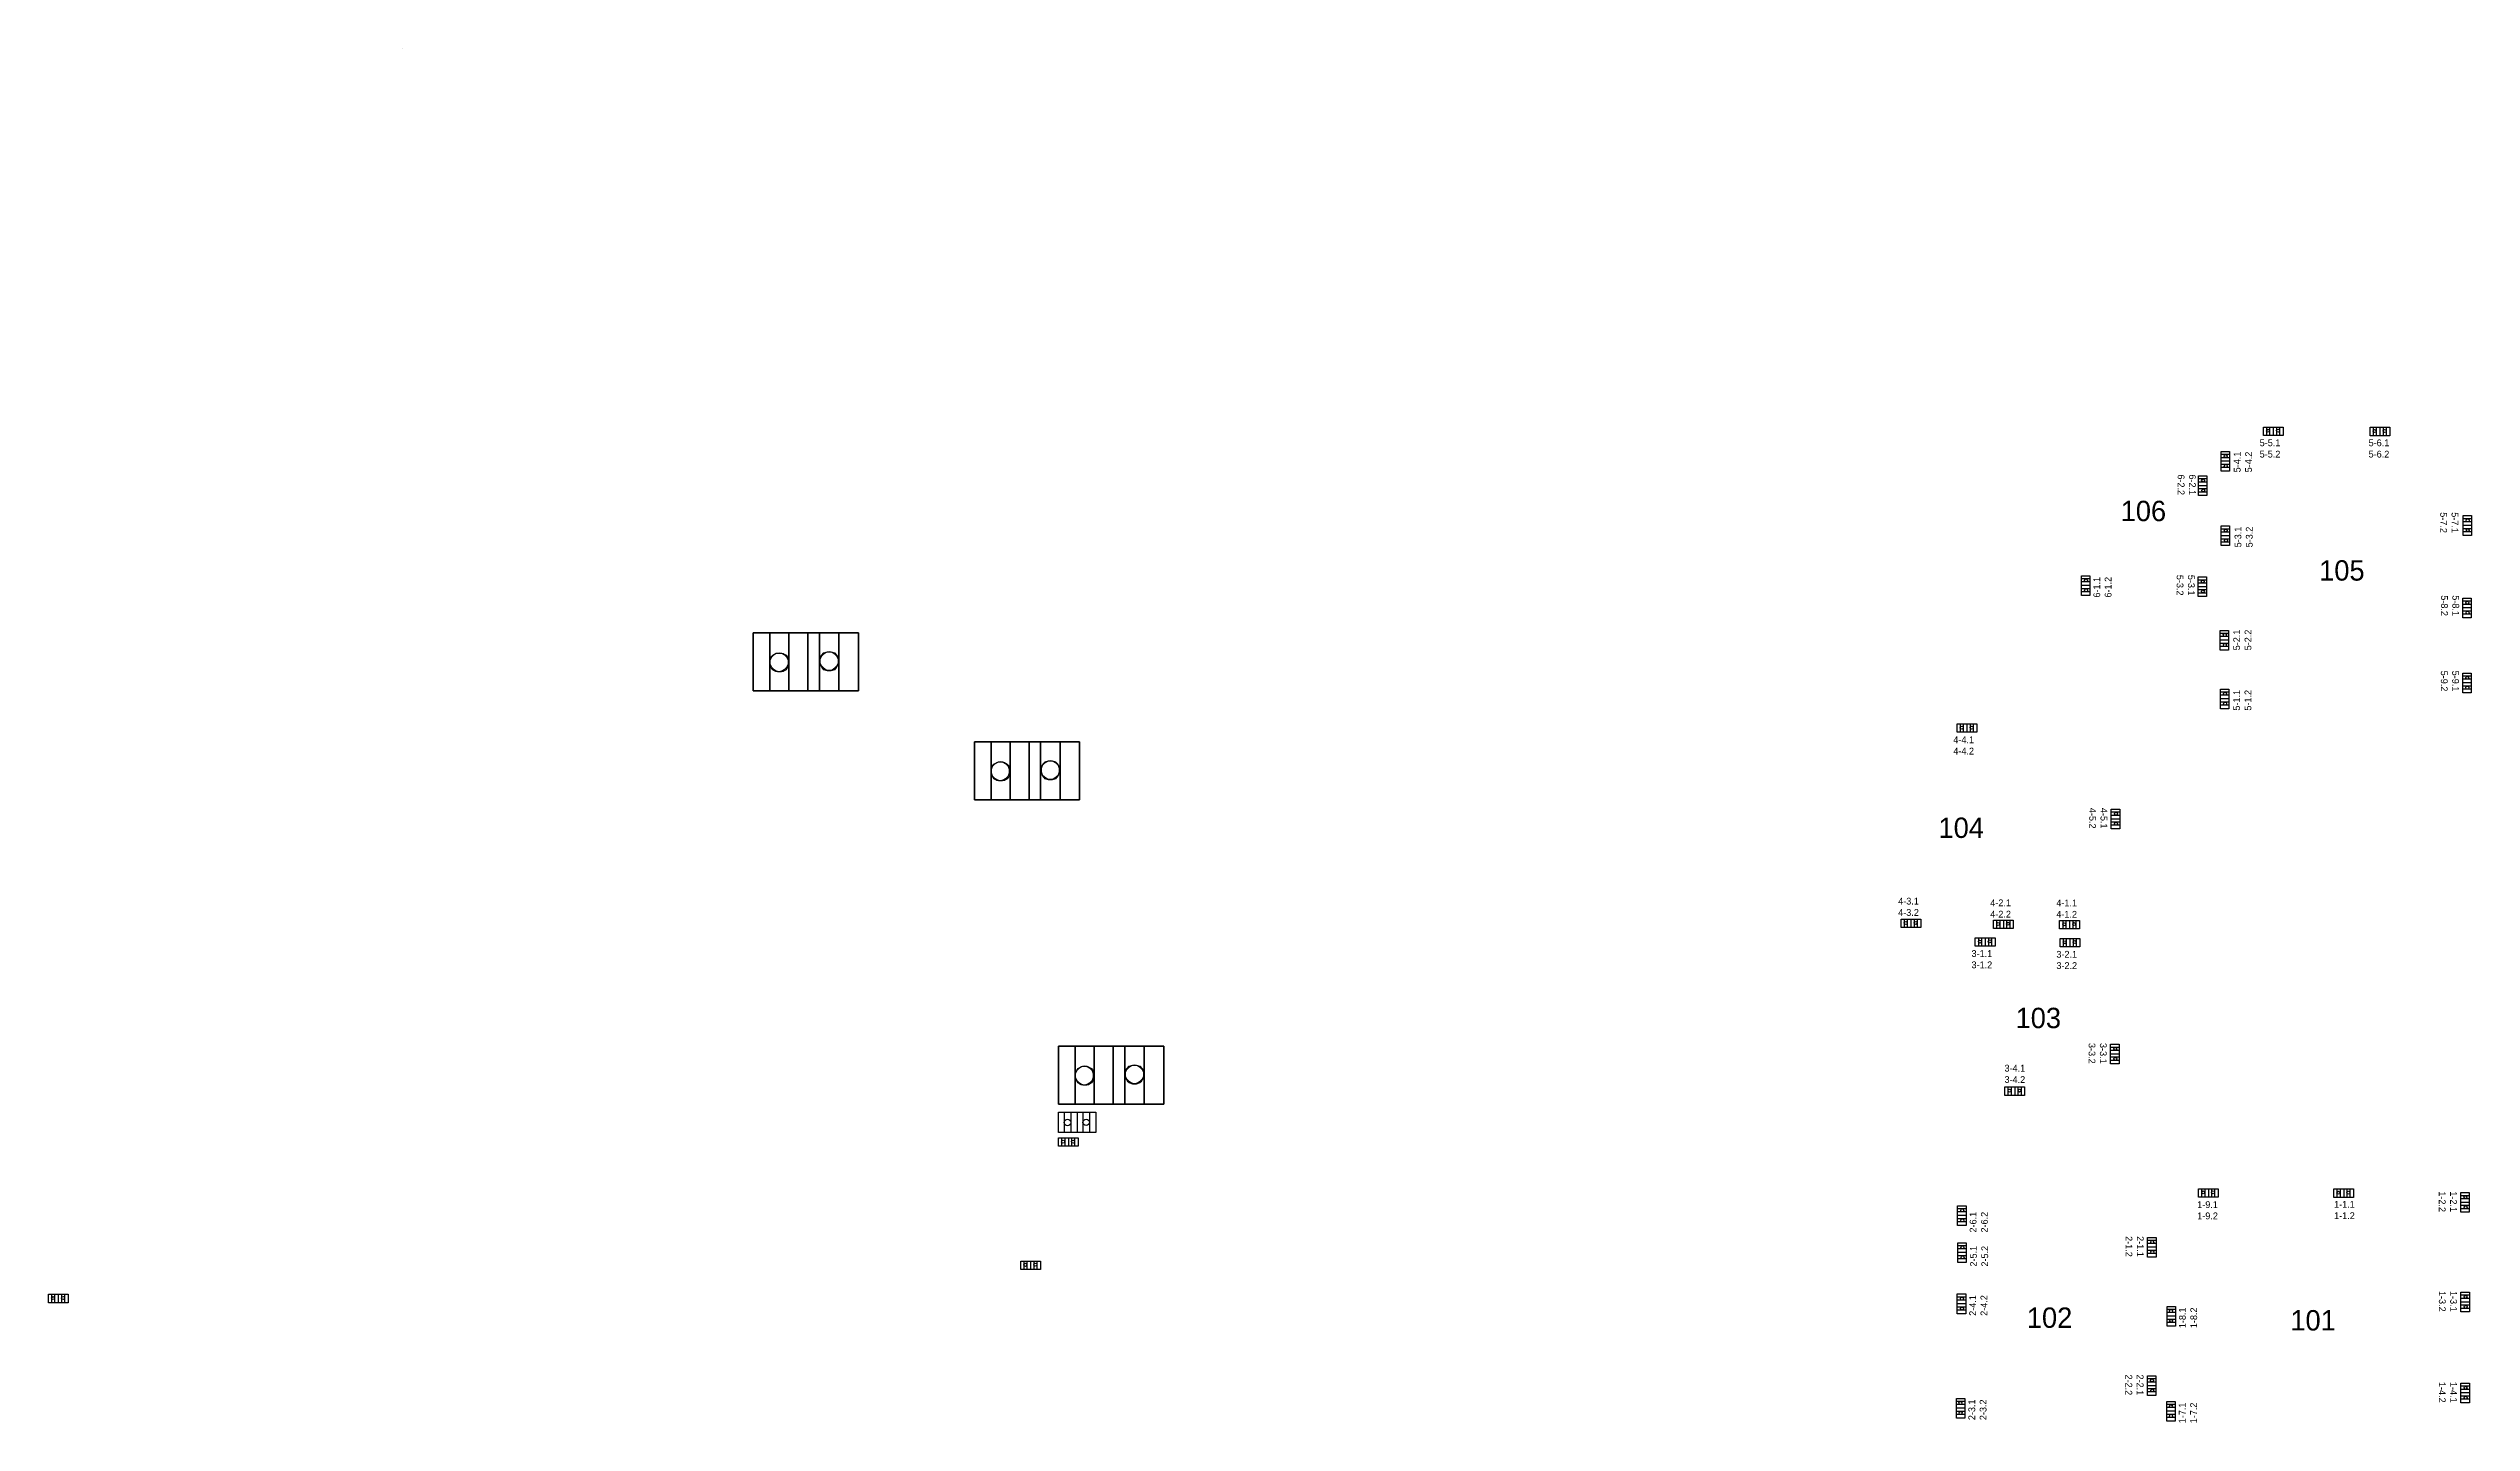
# Model space of a CAD drawing. Extents: x 43296 to 44090, y 40695 to 45985.
# Drawn here: x 43295.6 to 43652.5, y 40708.9 to 40911.3 of the extents above; entities that cross this region are included whole.
import ezdxf

# ---------------------------------------------------------------- set-up
doc = ezdxf.new("R2010")
doc.units = 0
doc.layers.add('ИИ_геология', color=4, linetype='Continuous', lineweight=30)
doc.styles.add('GT_23GMPI', font='arial.ttf')

msp = doc.modelspace()

# ---------------------------------------------------------------- linework, layer by layer
at = {"color": 242}
for p, q in [((43401.91, 40825.24), (43399.45, 40825.24)), ((43399.45, 40825.24), (43399.45, 40816.69)), ((43404.7, 40825.24), (43401.91, 40825.24)), ((43401.91, 40825.24), (43401.91, 40821.26)), ((43401.91, 40825.24), (43401.91, 40821.01)), ((43401.91, 40821.01), (43401.91, 40825.24)), ((43401.91, 40816.69), (43401.91, 40825.24)), ((43409.19, 40825.24), (43404.7, 40825.24)), ((43404.7, 40825.24), (43404.7, 40816.69)), ((43404.7, 40825.24), (43404.7, 40821.26)), ((43404.7, 40821.26), (43404.7, 40825.24)), ((43404.7, 40821.26), (43404.7, 40825.24)), ((43407.49, 40825.24), (43407.49, 40816.69)), ((43407.49, 40816.69), (43407.49, 40825.24)), ((43407.49, 40816.69), (43407.49, 40825.24)), ((43407.49, 40825.24), (43407.49, 40816.69)), ((43412.07, 40825.24), (43409.19, 40825.24)), ((43409.19, 40825.24), (43409.19, 40821.18)), ((43409.19, 40816.69), (43409.19, 40825.24)), ((43414.94, 40825.24), (43412.07, 40825.24)), ((43412.07, 40825.24), (43412.07, 40816.69)), ((43412.07, 40821.18), (43412.07, 40825.24)), ((43414.94, 40816.69), (43414.94, 40825.24)), ((43402.08, 40821.51), (43402.16, 40821.77)), ((43402.16, 40821.77), (43402.33, 40821.94)), ((43402.33, 40821.94), (43402.58, 40822.11)), ((43402.58, 40822.11), (43402.75, 40822.19)), ((43402.75, 40822.19), (43403.01, 40822.27)), ((43403.01, 40822.27), (43403.6, 40822.27)), ((43403.6, 40822.27), (43403.85, 40822.19)), ((43403.85, 40822.19), (43404.02, 40822.11)), ((43404.02, 40822.11), (43404.28, 40821.94)), ((43404.28, 40821.94), (43404.45, 40821.77)), ((43404.45, 40821.77), (43404.53, 40821.51)), ((43409.27, 40821.43), (43409.36, 40821.68)), ((43409.36, 40821.68), (43409.53, 40821.94)), ((43409.53, 40821.94), (43409.86, 40822.28)), ((43409.86, 40822.28), (43410.37, 40822.44)), ((43410.37, 40822.44), (43410.88, 40822.44)), ((43410.88, 40822.44), (43411.39, 40822.28)), ((43411.39, 40822.28), (43411.73, 40821.94)), ((43411.73, 40821.94), (43411.9, 40821.68)), ((43411.9, 40821.68), (43412.07, 40821.18)), ((43401.91, 40821.26), (43402.08, 40821.51)), ((43402.08, 40820.24), (43401.91, 40820.5)), ((43401.91, 40820.5), (43401.91, 40816.69)), ((43401.91, 40820.5), (43401.91, 40816.69)), ((43401.91, 40816.69), (43401.91, 40820.5)), ((43402.16, 40820.07), (43402.08, 40820.24)), ((43402.33, 40819.82), (43402.16, 40820.07)), ((43402.58, 40819.65), (43402.33, 40819.82)), ((43402.75, 40819.57), (43402.58, 40819.65)), ((43403.01, 40819.48), (43402.75, 40819.57)), ((43403.6, 40819.48), (43403.01, 40819.48)), ((43403.85, 40819.57), (43403.6, 40819.48)), ((43404.02, 40819.65), (43403.85, 40819.57)), ((43404.28, 40819.82), (43404.02, 40819.65)), ((43404.45, 40820.07), (43404.28, 40819.82)), ((43404.53, 40820.24), (43404.45, 40820.07)), ((43404.53, 40821.51), (43404.7, 40821.26)), ((43404.7, 40820.5), (43404.53, 40820.24)), ((43404.7, 40820.75), (43404.7, 40816.69)), ((43404.7, 40816.69), (43404.7, 40820.75)), ((43404.7, 40816.69), (43404.7, 40820.5)), ((43409.19, 40821.18), (43409.27, 40821.43)), ((43409.36, 40820.41), (43409.19, 40820.92)), ((43409.19, 40820.92), (43409.19, 40816.69)), ((43409.53, 40820.24), (43409.36, 40820.41)), ((43409.69, 40819.99), (43409.53, 40820.24)), ((43409.86, 40819.82), (43409.69, 40819.99)), ((43410.37, 40819.65), (43409.86, 40819.82)), ((43410.88, 40819.65), (43410.37, 40819.65)), ((43411.39, 40819.82), (43410.88, 40819.65)), ((43411.56, 40819.99), (43411.39, 40819.82)), ((43411.73, 40820.24), (43411.56, 40819.99)), ((43411.9, 40820.41), (43411.73, 40820.24)), ((43412.07, 40820.92), (43411.9, 40820.41)), ((43412.07, 40816.69), (43412.07, 40820.92)), ((43399.45, 40816.69), (43401.91, 40816.69)), ((43401.91, 40816.69), (43402.08, 40816.69)), ((43402.08, 40816.69), (43404.7, 40816.69)), ((43404.7, 40816.69), (43407.49, 40816.69)), ((43407.49, 40816.69), (43409.19, 40816.69)), ((43409.19, 40816.69), (43409.27, 40816.69)), ((43409.27, 40816.69), (43412.07, 40816.69)), ((43412.07, 40816.69), (43414.94, 40816.69)), ((43434.48, 40809.18), (43432.02, 40809.18)), ((43432.02, 40809.18), (43432.02, 40800.63)), ((43437.27, 40809.18), (43434.48, 40809.18)), ((43434.48, 40809.18), (43434.48, 40805.2)), ((43434.48, 40809.18), (43434.48, 40804.95)), ((43434.48, 40804.95), (43434.48, 40809.18)), ((43434.48, 40800.63), (43434.48, 40809.18)), ((43441.76, 40809.18), (43437.27, 40809.18)), ((43437.27, 40809.18), (43437.27, 40800.63)), ((43437.27, 40809.18), (43437.27, 40805.2)), ((43437.27, 40805.2), (43437.27, 40809.18)), ((43437.27, 40805.2), (43437.27, 40809.18)), ((43440.07, 40809.18), (43440.07, 40800.63)), ((43440.07, 40800.63), (43440.07, 40809.18)), ((43440.07, 40800.63), (43440.07, 40809.18)), ((43440.07, 40809.18), (43440.07, 40800.63)), ((43444.64, 40809.18), (43441.76, 40809.18)), ((43441.76, 40809.18), (43441.76, 40805.12)), ((43441.76, 40800.63), (43441.76, 40809.18)), ((43447.52, 40809.18), (43444.64, 40809.18)), ((43444.64, 40809.18), (43444.64, 40800.63)), ((43444.64, 40805.12), (43444.64, 40809.18)), ((43447.52, 40800.63), (43447.52, 40809.18)), ((43434.48, 40805.2), (43434.65, 40805.45)), ((43434.65, 40804.18), (43434.48, 40804.44)), ((43434.48, 40804.44), (43434.48, 40800.63)), ((43434.48, 40804.44), (43434.48, 40800.63)), ((43434.48, 40800.63), (43434.48, 40804.44)), ((43434.65, 40805.45), (43434.73, 40805.71)), ((43434.73, 40804.01), (43434.65, 40804.18)), ((43434.73, 40805.71), (43434.9, 40805.88)), ((43434.9, 40803.76), (43434.73, 40804.01)), ((43434.9, 40805.88), (43435.16, 40806.05)), ((43435.16, 40803.59), (43434.9, 40803.76)), ((43435.16, 40806.05), (43435.33, 40806.13)), ((43435.33, 40806.13), (43435.58, 40806.22)), ((43435.58, 40806.22), (43436.17, 40806.22)), ((43436.17, 40806.22), (43436.43, 40806.13)), ((43436.43, 40806.13), (43436.6, 40806.05)), ((43436.6, 40806.05), (43436.85, 40805.88)), ((43436.85, 40803.76), (43436.6, 40803.59)), ((43436.85, 40805.88), (43437.02, 40805.71)), ((43437.02, 40804.01), (43436.85, 40803.76)), ((43437.02, 40805.71), (43437.1, 40805.45)), ((43437.1, 40804.18), (43437.02, 40804.01)), ((43437.1, 40805.45), (43437.27, 40805.2)), ((43437.27, 40804.44), (43437.1, 40804.18)), ((43437.27, 40804.69), (43437.27, 40800.63)), ((43437.27, 40800.63), (43437.27, 40804.69)), ((43437.27, 40800.63), (43437.27, 40804.44)), ((43441.76, 40805.12), (43441.85, 40805.37)), ((43441.93, 40804.35), (43441.76, 40804.86)), ((43441.76, 40804.86), (43441.76, 40800.63)), ((43441.85, 40805.37), (43441.93, 40805.62)), ((43441.93, 40805.62), (43442.1, 40805.88)), ((43442.1, 40804.18), (43441.93, 40804.35)), ((43442.1, 40805.88), (43442.44, 40806.22)), ((43442.27, 40803.93), (43442.1, 40804.18)), ((43442.44, 40803.76), (43442.27, 40803.93)), ((43442.44, 40806.22), (43442.95, 40806.39)), ((43442.95, 40803.59), (43442.44, 40803.76)), ((43442.95, 40806.39), (43443.46, 40806.39)), ((43443.46, 40806.39), (43443.96, 40806.22)), ((43443.96, 40803.76), (43443.46, 40803.59)), ((43443.96, 40806.22), (43444.3, 40805.88)), ((43444.13, 40803.93), (43443.96, 40803.76)), ((43444.3, 40804.18), (43444.13, 40803.93)), ((43444.3, 40805.88), (43444.47, 40805.62)), ((43444.47, 40804.35), (43444.3, 40804.18)), ((43444.47, 40805.62), (43444.64, 40805.12)), ((43444.64, 40804.86), (43444.47, 40804.35)), ((43444.64, 40800.63), (43444.64, 40804.86)), ((43432.02, 40800.63), (43434.48, 40800.63)), ((43434.48, 40800.63), (43434.65, 40800.63)), ((43434.65, 40800.63), (43437.27, 40800.63)), ((43435.33, 40803.51), (43435.16, 40803.59)), ((43435.58, 40803.42), (43435.33, 40803.51)), ((43436.17, 40803.42), (43435.58, 40803.42)), ((43436.43, 40803.51), (43436.17, 40803.42)), ((43436.6, 40803.59), (43436.43, 40803.51)), ((43437.27, 40800.63), (43440.07, 40800.63)), ((43440.07, 40800.63), (43441.76, 40800.63)), ((43441.76, 40800.63), (43441.85, 40800.63)), ((43441.85, 40800.63), (43444.64, 40800.63)), ((43443.46, 40803.59), (43442.95, 40803.59)), ((43444.64, 40800.63), (43447.52, 40800.63)), ((43446.88, 40764.36), (43444.42, 40764.36)), ((43444.42, 40764.36), (43444.42, 40755.8)), ((43449.67, 40764.36), (43446.88, 40764.36)), ((43446.88, 40764.36), (43446.88, 40760.38)), ((43446.88, 40764.36), (43446.88, 40760.12)), ((43446.88, 40760.12), (43446.88, 40764.36)), ((43446.88, 40755.8), (43446.88, 40764.36)), ((43447.13, 40760.88), (43447.3, 40761.05)), ((43447.3, 40761.05), (43447.55, 40761.22)), ((43447.55, 40761.22), (43447.72, 40761.31)), ((43447.72, 40761.31), (43447.97, 40761.39)), ((43447.97, 40761.39), (43448.57, 40761.39)), ((43448.57, 40761.39), (43448.82, 40761.31)), ((43448.82, 40761.31), (43448.99, 40761.22)), ((43448.99, 40761.22), (43449.25, 40761.05)), ((43449.25, 40761.05), (43449.41, 40760.88)), ((43454.16, 40764.36), (43449.67, 40764.36)), ((43449.67, 40764.36), (43449.67, 40755.8)), ((43449.67, 40764.36), (43449.67, 40760.38)), ((43449.67, 40760.38), (43449.67, 40764.36)), ((43449.67, 40760.38), (43449.67, 40764.36)), ((43452.46, 40764.36), (43452.46, 40755.8)), ((43452.46, 40755.8), (43452.46, 40764.36)), ((43452.46, 40755.8), (43452.46, 40764.36)), ((43452.46, 40764.36), (43452.46, 40755.8)), ((43457.03, 40764.36), (43454.16, 40764.36)), ((43454.16, 40764.36), (43454.16, 40760.29)), ((43454.16, 40755.8), (43454.16, 40764.36)), ((43454.33, 40760.8), (43454.5, 40761.06)), ((43454.5, 40761.06), (43454.83, 40761.39)), ((43454.83, 40761.39), (43455.34, 40761.56)), ((43455.34, 40761.56), (43455.85, 40761.56)), ((43455.85, 40761.56), (43456.36, 40761.39)), ((43456.36, 40761.39), (43456.7, 40761.06)), ((43456.7, 40761.06), (43456.87, 40760.8)), ((43459.91, 40764.36), (43457.03, 40764.36)), ((43457.03, 40764.36), (43457.03, 40755.8)), ((43457.03, 40760.29), (43457.03, 40764.36)), ((43459.91, 40755.8), (43459.91, 40764.36)), ((43446.88, 40760.38), (43447.04, 40760.63)), ((43447.04, 40759.36), (43446.88, 40759.62)), ((43446.88, 40759.62), (43446.88, 40755.8)), ((43446.88, 40759.62), (43446.88, 40755.8)), ((43446.88, 40755.8), (43446.88, 40759.62)), ((43447.04, 40760.63), (43447.13, 40760.88)), ((43447.13, 40759.19), (43447.04, 40759.36)), ((43447.3, 40758.94), (43447.13, 40759.19)), ((43447.55, 40758.77), (43447.3, 40758.94)), ((43447.72, 40758.68), (43447.55, 40758.77)), ((43447.97, 40758.6), (43447.72, 40758.68)), ((43448.57, 40758.6), (43447.97, 40758.6)), ((43448.82, 40758.68), (43448.57, 40758.6)), ((43448.99, 40758.77), (43448.82, 40758.68)), ((43449.25, 40758.94), (43448.99, 40758.77)), ((43449.41, 40759.19), (43449.25, 40758.94)), ((43449.41, 40760.88), (43449.5, 40760.63)), ((43449.5, 40759.36), (43449.41, 40759.19)), ((43449.5, 40760.63), (43449.67, 40760.38)), ((43449.67, 40759.62), (43449.5, 40759.36)), ((43449.67, 40759.87), (43449.67, 40755.8)), ((43449.67, 40755.8), (43449.67, 40759.87)), ((43449.67, 40755.8), (43449.67, 40759.62)), ((43454.16, 40760.29), (43454.24, 40760.55)), ((43454.33, 40759.53), (43454.16, 40760.04)), ((43454.16, 40760.04), (43454.16, 40755.8)), ((43454.24, 40760.55), (43454.33, 40760.8)), ((43454.5, 40759.36), (43454.33, 40759.53)), ((43454.66, 40759.11), (43454.5, 40759.36)), ((43454.83, 40758.94), (43454.66, 40759.11)), ((43455.34, 40758.77), (43454.83, 40758.94)), ((43455.85, 40758.77), (43455.34, 40758.77)), ((43456.36, 40758.94), (43455.85, 40758.77)), ((43456.53, 40759.11), (43456.36, 40758.94)), ((43456.7, 40759.36), (43456.53, 40759.11)), ((43456.87, 40759.53), (43456.7, 40759.36)), ((43456.87, 40760.8), (43457.03, 40760.29)), ((43457.03, 40760.04), (43456.87, 40759.53)), ((43457.03, 40755.8), (43457.03, 40760.04)), ((43444.42, 40755.8), (43446.88, 40755.8)), ((43446.88, 40755.8), (43447.04, 40755.8)), ((43447.04, 40755.8), (43449.67, 40755.8)), ((43449.67, 40755.8), (43452.46, 40755.8)), ((43452.46, 40755.8), (43454.16, 40755.8)), ((43454.16, 40755.8), (43454.24, 40755.8)), ((43454.24, 40755.8), (43457.03, 40755.8)), ((43457.03, 40755.8), (43459.91, 40755.8))]:
    msp.add_line(p, q, dxfattribs=at)
at = {"color": 0}
for p, q in [((43399.45, 40816.69), (43399.45, 40825.24)), ((43399.45, 40825.24), (43414.94, 40825.24)), ((43407.49, 40816.69), (43407.49, 40825.24)), ((43414.94, 40825.24), (43414.94, 40816.69)), ((43402.08, 40821.6), (43401.91, 40821.17)), ((43402.41, 40821.94), (43402.08, 40821.6)), ((43402.84, 40822.19), (43402.41, 40821.94)), ((43403.26, 40822.27), (43402.84, 40822.19)), ((43403.68, 40822.19), (43403.26, 40822.27)), ((43404.11, 40821.94), (43403.68, 40822.19)), ((43404.45, 40821.6), (43404.11, 40821.94)), ((43404.62, 40821.17), (43404.45, 40821.6)), ((43409.44, 40821.77), (43409.27, 40821.34)), ((43409.78, 40822.11), (43409.44, 40821.77)), ((43410.2, 40822.36), (43409.78, 40822.11)), ((43410.63, 40822.44), (43410.2, 40822.36)), ((43411.05, 40822.36), (43410.63, 40822.44)), ((43411.47, 40822.11), (43411.05, 40822.36)), ((43411.81, 40821.77), (43411.47, 40822.11)), ((43411.98, 40821.34), (43411.81, 40821.77)), ((43401.91, 40821.17), (43401.91, 40820.67)), ((43401.91, 40820.67), (43402.08, 40820.24)), ((43402.08, 40820.24), (43402.41, 40819.9)), ((43402.41, 40819.9), (43402.84, 40819.65)), ((43402.84, 40819.65), (43403.26, 40819.57)), ((43403.26, 40819.57), (43403.68, 40819.65)), ((43403.68, 40819.65), (43404.11, 40819.9)), ((43404.11, 40819.9), (43404.45, 40820.24)), ((43404.45, 40820.24), (43404.62, 40820.67)), ((43404.62, 40820.67), (43404.62, 40821.17)), ((43409.27, 40821.34), (43409.27, 40820.84)), ((43409.27, 40820.84), (43409.44, 40820.41)), ((43409.44, 40820.41), (43409.78, 40820.07)), ((43409.78, 40820.07), (43410.2, 40819.82)), ((43410.2, 40819.82), (43410.63, 40819.74)), ((43410.63, 40819.74), (43411.05, 40819.82)), ((43411.05, 40819.82), (43411.47, 40820.07)), ((43411.47, 40820.07), (43411.81, 40820.41)), ((43411.81, 40820.41), (43411.98, 40820.84)), ((43411.98, 40820.84), (43411.98, 40821.34)), ((43414.94, 40816.69), (43399.45, 40816.69)), ((43432.02, 40800.63), (43432.02, 40809.18)), ((43432.02, 40809.18), (43447.52, 40809.18)), ((43440.07, 40800.63), (43440.07, 40809.18)), ((43447.52, 40809.18), (43447.52, 40800.63)), ((43434.65, 40805.54), (43434.48, 40805.11)), ((43434.48, 40805.11), (43434.48, 40804.61)), ((43434.48, 40804.61), (43434.65, 40804.18)), ((43434.99, 40805.88), (43434.65, 40805.54)), ((43434.65, 40804.18), (43434.99, 40803.85)), ((43435.41, 40806.13), (43434.99, 40805.88)), ((43434.99, 40803.85), (43435.41, 40803.59)), ((43435.83, 40806.22), (43435.41, 40806.13)), ((43436.26, 40806.13), (43435.83, 40806.22)), ((43436.68, 40805.88), (43436.26, 40806.13)), ((43436.26, 40803.59), (43436.68, 40803.85)), ((43437.02, 40805.54), (43436.68, 40805.88)), ((43436.68, 40803.85), (43437.02, 40804.18)), ((43437.19, 40805.11), (43437.02, 40805.54)), ((43437.02, 40804.18), (43437.19, 40804.61)), ((43437.19, 40804.61), (43437.19, 40805.11)), ((43442.02, 40805.71), (43441.85, 40805.28)), ((43441.85, 40805.28), (43441.85, 40804.78)), ((43441.85, 40804.78), (43442.02, 40804.35)), ((43442.35, 40806.05), (43442.02, 40805.71)), ((43442.02, 40804.35), (43442.35, 40804.01)), ((43442.78, 40806.3), (43442.35, 40806.05)), ((43442.35, 40804.01), (43442.78, 40803.76)), ((43443.2, 40806.39), (43442.78, 40806.3)), ((43442.78, 40803.76), (43443.2, 40803.68)), ((43443.62, 40806.3), (43443.2, 40806.39)), ((43443.2, 40803.68), (43443.62, 40803.76)), ((43444.05, 40806.05), (43443.62, 40806.3)), ((43443.62, 40803.76), (43444.05, 40804.01)), ((43444.39, 40805.71), (43444.05, 40806.05)), ((43444.05, 40804.01), (43444.39, 40804.35)), ((43444.56, 40805.28), (43444.39, 40805.71)), ((43444.39, 40804.35), (43444.56, 40804.78)), ((43444.56, 40804.78), (43444.56, 40805.28)), ((43447.52, 40800.63), (43432.02, 40800.63)), ((43435.41, 40803.59), (43435.83, 40803.51)), ((43435.83, 40803.51), (43436.26, 40803.59)), ((43444.42, 40755.8), (43444.42, 40764.36)), ((43444.42, 40764.36), (43459.91, 40764.36)), ((43447.38, 40761.05), (43447.04, 40760.71)), ((43447.81, 40761.31), (43447.38, 40761.05)), ((43448.23, 40761.39), (43447.81, 40761.31)), ((43448.65, 40761.31), (43448.23, 40761.39)), ((43449.08, 40761.05), (43448.65, 40761.31)), ((43449.41, 40760.71), (43449.08, 40761.05)), ((43452.46, 40755.8), (43452.46, 40764.36)), ((43454.75, 40761.22), (43454.41, 40760.88)), ((43455.17, 40761.48), (43454.75, 40761.22)), ((43455.6, 40761.56), (43455.17, 40761.48)), ((43456.02, 40761.48), (43455.6, 40761.56)), ((43456.44, 40761.22), (43456.02, 40761.48)), ((43456.78, 40760.88), (43456.44, 40761.22)), ((43459.91, 40764.36), (43459.91, 40755.8)), ((43447.04, 40760.71), (43446.88, 40760.29)), ((43446.88, 40760.29), (43446.88, 40759.78)), ((43446.88, 40759.78), (43447.04, 40759.36)), ((43447.04, 40759.36), (43447.38, 40759.02)), ((43447.38, 40759.02), (43447.81, 40758.77)), ((43447.81, 40758.77), (43448.23, 40758.68)), ((43448.23, 40758.68), (43448.65, 40758.77)), ((43448.65, 40758.77), (43449.08, 40759.02)), ((43449.08, 40759.02), (43449.41, 40759.36)), ((43449.58, 40760.29), (43449.41, 40760.71)), ((43449.41, 40759.36), (43449.58, 40759.78)), ((43449.58, 40759.78), (43449.58, 40760.29)), ((43454.41, 40760.88), (43454.24, 40760.46)), ((43454.24, 40760.46), (43454.24, 40759.95)), ((43454.24, 40759.95), (43454.41, 40759.53)), ((43454.41, 40759.53), (43454.75, 40759.19)), ((43454.75, 40759.19), (43455.17, 40758.94)), ((43455.17, 40758.94), (43455.6, 40758.85)), ((43455.6, 40758.85), (43456.02, 40758.94)), ((43456.02, 40758.94), (43456.44, 40759.19)), ((43456.44, 40759.19), (43456.78, 40759.53)), ((43456.95, 40760.46), (43456.78, 40760.88)), ((43456.78, 40759.53), (43456.95, 40759.95)), ((43456.95, 40759.95), (43456.95, 40760.46)), ((43459.91, 40755.8), (43444.42, 40755.8))]:
    msp.add_line(p, q, dxfattribs=at)
at = {"layer": 'ИИ_геология', "color": 0, "ltscale": 100}
for points in [[(43621.86, 40855.57), (43624.77, 40855.57), (43624.77, 40854.33), (43621.86, 40854.33)], [(43637.56, 40855.53), (43640.46, 40855.53), (43640.46, 40854.29), (43637.56, 40854.29)], [(43616.86, 40851.97), (43616.86, 40849.06), (43615.62, 40849.06), (43615.62, 40851.97)], [(43613.53, 40848.37), (43613.53, 40845.47), (43612.3, 40845.47), (43612.3, 40848.37)], [(43616.88, 40841), (43616.88, 40838.09), (43615.64, 40838.09), (43615.64, 40841)], [(43652.5, 40842.51), (43652.5, 40839.61), (43651.27, 40839.61), (43651.27, 40842.51)], [(43596.3, 40833.65), (43596.3, 40830.75), (43595.06, 40830.75), (43595.06, 40833.65)], [(43613.49, 40833.49), (43613.49, 40830.58), (43612.25, 40830.58), (43612.25, 40833.49)], [(43652.46, 40830.36), (43652.46, 40827.45), (43651.22, 40827.45), (43651.22, 40830.36)], [(43616.74, 40825.61), (43616.74, 40822.71), (43615.5, 40822.71), (43615.5, 40825.61)], [(43652.44, 40819.32), (43652.44, 40816.41), (43651.21, 40816.41), (43651.21, 40819.32)], [(43616.76, 40816.95), (43616.76, 40814.05), (43615.52, 40814.05), (43615.52, 40816.95)], [(43576.74, 40811.82), (43579.65, 40811.82), (43579.65, 40810.59), (43576.74, 40810.59)], [(43600.69, 40799.27), (43600.69, 40796.37), (43599.46, 40796.37), (43599.46, 40799.27)], [(43568.5, 40783.06), (43571.4, 40783.06), (43571.4, 40781.82), (43568.5, 40781.82)], [(43582.12, 40782.92), (43585.02, 40782.92), (43585.02, 40781.68), (43582.12, 40781.68)], [(43591.85, 40782.88), (43594.76, 40782.88), (43594.76, 40781.64), (43591.85, 40781.64)], [(43579.42, 40780.33), (43582.33, 40780.33), (43582.33, 40779.09), (43579.42, 40779.09)], [(43591.92, 40780.22), (43594.82, 40780.22), (43594.82, 40778.99), (43591.92, 40778.99)], [(43600.6, 40764.63), (43600.6, 40761.73), (43599.36, 40761.73), (43599.36, 40764.63)], [(43583.79, 40758.35), (43586.69, 40758.35), (43586.69, 40757.11), (43583.79, 40757.11)], [(43444.41, 40754.61), (43449.88, 40754.61), (43449.88, 40751.62), (43444.41, 40751.62)], [(43444.4, 40750.84), (43447.31, 40750.84), (43447.31, 40749.6), (43444.4, 40749.6)], [(43612.3, 40743.36), (43615.21, 40743.36), (43615.21, 40742.12), (43612.3, 40742.12)], [(43632.23, 40743.32), (43635.13, 40743.32), (43635.13, 40742.08), (43632.23, 40742.08)], [(43578.06, 40740.85), (43578.06, 40737.95), (43576.82, 40737.95), (43576.82, 40740.85)], [(43652.18, 40742.78), (43652.18, 40739.88), (43650.94, 40739.88), (43650.94, 40742.78)], [(43606.05, 40736.19), (43606.05, 40733.28), (43604.81, 40733.28), (43604.81, 40736.19)], [(43438.84, 40732.7), (43441.74, 40732.7), (43441.74, 40731.46), (43438.84, 40731.46)], [(43578.1, 40735.39), (43578.1, 40732.49), (43576.86, 40732.49), (43576.86, 40735.39)], [(43295.65, 40727.8), (43298.55, 40727.8), (43298.55, 40726.56), (43295.65, 40726.56)], [(43578.01, 40727.85), (43578.01, 40724.94), (43576.77, 40724.94), (43576.77, 40727.85)], [(43608.91, 40726.02), (43608.91, 40723.12), (43607.67, 40723.12), (43607.67, 40726.02)], [(43652.19, 40728.1), (43652.19, 40725.2), (43650.95, 40725.2), (43650.95, 40728.1)], [(43606.02, 40715.79), (43606.02, 40712.89), (43604.78, 40712.89), (43604.78, 40715.79)], [(43652.19, 40714.71), (43652.19, 40711.8), (43650.95, 40711.8), (43650.95, 40714.71)], [(43577.89, 40712.47), (43577.89, 40709.57), (43576.65, 40709.57), (43576.65, 40712.47)], [(43608.88, 40712.02), (43608.88, 40709.11), (43607.64, 40709.11), (43607.64, 40712.02)]]:
    msp.add_lwpolyline(points, close=True, dxfattribs=at)
at = {"layer": 'ИИ_геология', "color": 242, "ltscale": 100}
for points in [[(43622.32, 40855.57), (43622.32, 40854.34)], [(43622.78, 40855.58), (43622.78, 40854.34)], [(43623.79, 40855.57), (43623.79, 40854.32)], [(43624.24, 40855.57), (43624.24, 40854.34)], [(43638.01, 40855.52), (43638.01, 40854.3)], [(43638.47, 40855.54), (43638.47, 40854.29)], [(43639.48, 40855.53), (43639.48, 40854.28)], [(43639.93, 40855.53), (43639.93, 40854.3)], [(43616.85, 40851.51), (43615.62, 40851.51)], [(43616.87, 40851.05), (43615.62, 40851.05)], [(43613.53, 40847.91), (43612.3, 40847.91)], [(43613.54, 40847.46), (43612.3, 40847.46)], [(43616.86, 40850.04), (43615.61, 40850.04)], [(43616.86, 40849.59), (43615.63, 40849.59)], [(43613.53, 40846.45), (43612.28, 40846.45)], [(43613.53, 40845.99), (43612.3, 40845.99)], [(43616.87, 40840.54), (43615.64, 40840.54)], [(43616.89, 40840.08), (43615.64, 40840.08)], [(43652.5, 40840.59), (43651.25, 40840.59)], [(43652.5, 40842.05), (43651.27, 40842.05)], [(43652.51, 40841.6), (43651.27, 40841.6)], [(43652.5, 40840.13), (43651.27, 40840.13)], [(43616.88, 40839.07), (43615.63, 40839.07)], [(43616.88, 40838.62), (43615.65, 40838.62)], [(43596.29, 40833.19), (43595.06, 40833.19)], [(43596.3, 40832.74), (43595.06, 40832.74)], [(43613.49, 40833.03), (43612.26, 40833.03)], [(43613.5, 40832.58), (43612.26, 40832.58)], [(43596.29, 40831.72), (43595.05, 40831.72)], [(43596.29, 40831.27), (43595.06, 40831.27)], [(43613.49, 40831.56), (43612.24, 40831.56)], [(43613.49, 40831.11), (43612.26, 40831.11)], [(43652.45, 40829.9), (43651.22, 40829.9)], [(43652.47, 40829.44), (43651.22, 40829.44)], [(43652.46, 40828.43), (43651.21, 40828.43)], [(43652.46, 40827.98), (43651.23, 40827.98)], [(43616.74, 40823.69), (43615.49, 40823.69)], [(43616.73, 40825.15), (43615.5, 40825.15)], [(43616.74, 40824.7), (43615.5, 40824.7)], [(43616.74, 40823.23), (43615.5, 40823.23)], [(43652.44, 40818.86), (43651.21, 40818.86)], [(43652.45, 40818.4), (43651.21, 40818.4)], [(43616.76, 40815.03), (43615.51, 40815.03)], [(43616.75, 40816.5), (43615.52, 40816.5)], [(43616.77, 40816.04), (43615.52, 40816.04)], [(43616.76, 40814.58), (43615.53, 40814.58)], [(43652.44, 40817.39), (43651.19, 40817.39)], [(43652.44, 40816.94), (43651.21, 40816.94)], [(43577.2, 40811.82), (43577.2, 40810.59)], [(43577.66, 40811.83), (43577.66, 40810.59)], [(43578.67, 40811.82), (43578.67, 40810.57)], [(43579.12, 40811.82), (43579.12, 40810.59)], [(43600.69, 40797.35), (43599.44, 40797.35)], [(43600.69, 40798.81), (43599.46, 40798.81)], [(43600.7, 40798.36), (43599.46, 40798.36)], [(43600.69, 40796.89), (43599.46, 40796.89)], [(43568.96, 40783.06), (43568.96, 40781.83)], [(43569.41, 40783.07), (43569.41, 40781.83)], [(43570.42, 40783.06), (43570.42, 40781.81)], [(43570.88, 40783.06), (43570.88, 40781.83)], [(43582.57, 40782.91), (43582.57, 40781.68)], [(43583.03, 40782.93), (43583.03, 40781.68)], [(43584.04, 40782.92), (43584.04, 40781.67)], [(43584.49, 40782.92), (43584.49, 40781.69)], [(43592.31, 40782.87), (43592.31, 40781.64)], [(43592.77, 40782.88), (43592.77, 40781.64)], [(43593.78, 40782.88), (43593.78, 40781.63)], [(43594.23, 40782.88), (43594.23, 40781.64)], [(43579.88, 40780.33), (43579.88, 40779.1)], [(43580.34, 40780.34), (43580.34, 40779.1)], [(43581.35, 40780.33), (43581.35, 40779.08)], [(43581.8, 40780.33), (43581.8, 40779.1)], [(43592.38, 40780.22), (43592.38, 40778.99)], [(43592.83, 40780.23), (43592.83, 40778.99)], [(43593.84, 40780.22), (43593.84, 40778.97)], [(43594.3, 40780.22), (43594.3, 40778.99)], [(43600.6, 40762.71), (43599.35, 40762.71)], [(43600.6, 40764.18), (43599.37, 40764.18)], [(43600.61, 40763.72), (43599.37, 40763.72)], [(43600.6, 40762.26), (43599.37, 40762.26)], [(43584.24, 40758.34), (43584.24, 40757.12)], [(43584.7, 40758.36), (43584.7, 40757.12)], [(43585.71, 40758.35), (43585.71, 40757.1)], [(43586.16, 40758.35), (43586.16, 40757.12)], [(43445.23, 40754.62), (43445.23, 40751.61)], [(43446.22, 40754.6), (43446.22, 40751.63)], [(43447.99, 40754.6), (43447.99, 40751.62)], [(43448.96, 40754.62), (43448.96, 40751.63)], [(43444.86, 40750.83), (43444.86, 40749.6)], [(43445.32, 40750.84), (43445.32, 40749.6)], [(43446.33, 40750.83), (43446.33, 40749.59)], [(43446.78, 40750.83), (43446.78, 40749.6)], [(43612.76, 40743.35), (43612.76, 40742.13)], [(43613.22, 40743.37), (43613.22, 40742.12)], [(43614.23, 40743.36), (43614.23, 40742.11)], [(43614.68, 40743.36), (43614.68, 40742.13)], [(43632.69, 40743.31), (43632.69, 40742.08)], [(43633.14, 40743.33), (43633.14, 40742.08)], [(43634.16, 40743.32), (43634.16, 40742.07)], [(43634.61, 40743.32), (43634.61, 40742.09)], [(43578.06, 40740.39), (43576.83, 40740.39)], [(43578.07, 40739.94), (43576.83, 40739.94)], [(43652.18, 40740.86), (43650.93, 40740.86)], [(43652.18, 40742.32), (43650.95, 40742.32)], [(43652.19, 40741.87), (43650.95, 40741.87)], [(43652.18, 40740.4), (43650.95, 40740.4)], [(43578.06, 40738.92), (43576.81, 40738.92)], [(43578.06, 40738.47), (43576.83, 40738.47)], [(43439.29, 40732.7), (43439.29, 40731.47)], [(43439.75, 40732.71), (43439.75, 40731.47)], [(43440.76, 40732.7), (43440.76, 40731.45)], [(43441.21, 40732.7), (43441.21, 40731.47)], [(43578.09, 40733.47), (43576.85, 40733.47)], [(43578.09, 40734.94), (43576.86, 40734.94)], [(43578.1, 40734.48), (43576.86, 40734.48)], [(43578.09, 40733.02), (43576.86, 40733.02)], [(43606.05, 40734.26), (43604.8, 40734.26)], [(43606.05, 40735.73), (43604.82, 40735.73)], [(43606.06, 40735.27), (43604.82, 40735.27)], [(43606.05, 40733.81), (43604.82, 40733.81)], [(43296.11, 40727.79), (43296.11, 40726.56)], [(43296.56, 40727.8), (43296.56, 40726.56)], [(43297.57, 40727.79), (43297.57, 40726.55)], [(43298.03, 40727.79), (43298.03, 40726.56)], [(43578.01, 40725.92), (43576.76, 40725.92)], [(43578.02, 40726.94), (43576.77, 40726.94)], [(43578, 40727.39), (43576.78, 40727.39)], [(43578.01, 40725.47), (43576.78, 40725.47)], [(43608.9, 40725.57), (43607.67, 40725.57)], [(43652.19, 40726.18), (43650.94, 40726.18)], [(43652.19, 40727.65), (43650.96, 40727.65)], [(43652.2, 40727.19), (43650.96, 40727.19)], [(43652.19, 40725.73), (43650.96, 40725.73)], [(43608.9, 40724.1), (43607.66, 40724.1)], [(43608.91, 40725.11), (43607.67, 40725.11)], [(43608.9, 40723.65), (43607.67, 40723.65)], [(43606.02, 40715.33), (43604.79, 40715.33)], [(43606.03, 40714.88), (43604.79, 40714.88)], [(43577.89, 40712.01), (43576.66, 40712.01)], [(43577.9, 40711.56), (43576.66, 40711.56)], [(43606.02, 40713.87), (43604.77, 40713.87)], [(43606.02, 40713.41), (43604.79, 40713.41)], [(43608.87, 40711.56), (43607.64, 40711.56)], [(43608.89, 40711.1), (43607.64, 40711.1)], [(43652.19, 40712.78), (43650.94, 40712.78)], [(43652.19, 40714.25), (43650.96, 40714.25)], [(43652.2, 40713.79), (43650.96, 40713.79)], [(43652.19, 40712.33), (43650.96, 40712.33)], [(43577.89, 40710.55), (43576.64, 40710.55)], [(43577.89, 40710.09), (43576.66, 40710.09)], [(43608.88, 40710.09), (43607.63, 40710.09)], [(43608.88, 40709.64), (43607.65, 40709.64)]]:
    msp.add_lwpolyline(points, dxfattribs=at)
at = {"layer": 'ИИ_геология', "color": 0, "ltscale": 100}
for points in [[(43623.31, 40855.58), (43623.31, 40854.31)], [(43639.01, 40855.54), (43639.01, 40854.27)], [(43616.86, 40850.52), (43615.6, 40850.52)], [(43613.54, 40846.92), (43612.28, 40846.92)], [(43616.89, 40839.54), (43615.62, 40839.54)], [(43652.51, 40841.06), (43651.25, 40841.06)], [(43596.3, 40832.2), (43595.04, 40832.2)], [(43613.5, 40832.04), (43612.23, 40832.04)], [(43652.46, 40828.91), (43651.2, 40828.91)], [(43616.74, 40824.16), (43615.48, 40824.16)], [(43616.76, 40815.5), (43615.5, 40815.5)], [(43652.45, 40817.86), (43651.19, 40817.86)], [(43578.2, 40811.83), (43578.2, 40810.57)], [(43600.7, 40797.82), (43599.44, 40797.82)], [(43569.95, 40783.07), (43569.95, 40781.8)], [(43583.57, 40782.92), (43583.57, 40781.66)], [(43593.31, 40782.88), (43593.31, 40781.62)], [(43580.87, 40780.34), (43580.87, 40779.07)], [(43593.37, 40780.23), (43593.37, 40778.97)], [(43600.61, 40763.18), (43599.34, 40763.18)], [(43585.24, 40758.36), (43585.24, 40757.09)], [(43447.15, 40754.63), (43447.15, 40751.6)], [(43445.86, 40750.84), (43445.86, 40749.58)], [(43613.75, 40743.37), (43613.75, 40742.1)], [(43633.68, 40743.32), (43633.68, 40742.06)], [(43652.19, 40741.33), (43650.92, 40741.33)], [(43578.07, 40739.4), (43576.8, 40739.4)], [(43440.29, 40732.71), (43440.29, 40731.44)], [(43578.1, 40733.94), (43576.84, 40733.94)], [(43606.06, 40734.74), (43604.79, 40734.74)], [(43297.1, 40727.8), (43297.1, 40726.54)], [(43578.02, 40726.4), (43576.75, 40726.4)], [(43652.2, 40726.65), (43650.93, 40726.65)], [(43608.91, 40724.57), (43607.65, 40724.57)], [(43577.9, 40711.02), (43576.63, 40711.02)], [(43606.03, 40714.34), (43604.76, 40714.34)], [(43652.2, 40713.26), (43650.93, 40713.26)], [(43608.88, 40710.57), (43607.62, 40710.57)]]:
    msp.add_lwpolyline(points, dxfattribs=at)
at = {"layer": 'ИИ_геология', "color": 242, "ltscale": 100}
for centre in [(43622.55, 40855.01), (43624.01, 40855.03), (43638.24, 40854.97), (43639.71, 40854.99), (43616.3, 40851.28), (43612.98, 40847.69), (43616.32, 40849.82), (43612.99, 40846.22), (43616.32, 40840.31), (43651.95, 40841.83), (43651.96, 40840.36), (43616.34, 40838.85), (43595.74, 40832.96), (43612.93, 40832.8), (43595.75, 40831.5), (43612.95, 40831.34), (43651.9, 40829.67), (43651.92, 40828.21), (43616.18, 40824.93), (43616.19, 40823.46), (43651.88, 40818.63), (43616.2, 40816.27), (43616.22, 40814.81), (43651.9, 40817.17), (43577.43, 40811.27), (43578.89, 40811.28), (43600.14, 40798.59), (43600.15, 40797.12), (43569.18, 40782.5), (43570.65, 40782.52), (43582.8, 40782.36), (43584.26, 40782.38), (43592.54, 40782.32), (43594, 40782.33), (43580.11, 40779.77), (43581.57, 40779.79), (43592.6, 40779.67), (43594.07, 40779.68), (43600.04, 40763.95), (43600.06, 40762.48), (43584.47, 40757.79), (43585.94, 40757.81), (43445.09, 40750.28), (43446.55, 40750.29), (43577.5, 40740.16), (43612.99, 40742.8), (43614.45, 40742.82), (43632.92, 40742.76), (43634.38, 40742.78), (43651.62, 40742.1), (43651.64, 40740.63), (43577.52, 40738.7), (43440.99, 40732.16), (43577.54, 40734.71), (43577.55, 40733.24), (43605.49, 40735.5), (43605.51, 40734.04), (43439.52, 40732.14), (43296.33, 40727.24), (43297.8, 40727.25), (43577.45, 40727.16), (43577.47, 40725.7), (43608.26, 40725.34), (43651.63, 40727.42), (43651.65, 40725.95), (43608.27, 40723.88), (43605.46, 40715.11), (43577.24, 40711.79), (43605.48, 40713.64), (43608.23, 40711.33), (43651.63, 40714.02), (43651.65, 40712.56), (43577.26, 40710.32), (43608.25, 40709.87)]:
    msp.add_circle(centre, 0.223, dxfattribs=at)
for centre in [(43445.73, 40753.11), (43448.48, 40753.13)]:
    msp.add_ellipse(centre, major_axis=(-0.487, 0), ratio=0.966928, dxfattribs=at)

# ---------------------------------------------------------------- texts
at = {"attachment_point": 1}
for s, insert, char_height in [('5-5.1\\P5-5.2', (43621.31, 40853.74), 1), ('5-6.1\\P5-6.2', (43637.35, 40853.74), 1), ('106', (43600.84, 40844.7), 3), ('105', (43630.07, 40835.94), 3), ('4-4.1\\P4-4.2', (43576.19, 40809.99), 1), ('104', (43574.01, 40798.03), 3), ('4-3.1\\P4-3.2', (43568.07, 40786.22), 1), ('4-2.1\\P4-2.2', (43581.63, 40785.97), 1), ('4-1.1\\P4-1.2', (43591.36, 40785.95), 1), ('3-1.1\\P3-1.2', (43578.87, 40778.5), 1), ('3-2.1\\P3-2.2', (43591.37, 40778.39), 1), ('103', (43585.36, 40770.01), 3), ('3-4.1\\P3-4.2', (43583.73, 40761.61), 1), ('1-9.1\\P1-9.2', (43612.11, 40741.52), 1), ('1-1.1\\P1-1.2', (43632.27, 40741.55), 1), ('102', (43587.02, 40725.86), 3), ('101', (43625.83, 40725.47), 3)]:
    msp.add_mtext_dynamic_manual_height_columns(s, width=9.8413, gutter_width=12.5, heights=[48.01], dxfattribs=dict(at, insert=insert, char_height=char_height)).dxf.set("width", 45.1849)
at = {"char_height": 1, "attachment_point": 1}
for s, insert, rotation in [('5-4.1\\P5-4.2', (43617.5, 40848.89), 90), ('6-2.1\\P6-2.2', (43611.91, 40848.59), 270), ('5-3.1\\P5-3.2', (43617.61, 40837.84), 90), ('5-7.1\\P5-7.2', (43650.57, 40843.01), 270), ('6-1.1\\P6-1.2', (43596.82, 40830.44), 90), ('5-3.1\\P5-3.2', (43611.75, 40833.79), 270), ('5-8.1\\P5-8.2', (43650.69, 40830.78), 270), ('5-2.1\\P5-2.2', (43617.42, 40822.67), 90), ('5-9.1\\P5-9.2', (43650.66, 40819.67), 270), ('5-1.1\\P5-1.2', (43617.41, 40813.79), 90), ('4-5.1\\P4-5.2', (43598.87, 40799.46), 270), ('3-3.1\\P3-3.2', (43598.78, 40764.82), 270), ('2-6.1\\P2-6.2', (43578.6, 40736.9), 90), ('1-2.1\\P1-2.2', (43650.36, 40742.97), 270), ('2-1.1\\P2-1.2', (43604.23, 40736.37), 270), ('2-5.1\\P2-5.2', (43578.65, 40731.88), 90), ('2-4.1\\P2-4.2', (43578.53, 40724.63), 90), ('1-8.1\\P1-8.2', (43609.43, 40722.81), 90), ('1-3.1\\P1-3.2', (43650.37, 40728.29), 270), ('2-2.1\\P2-2.2', (43604.2, 40715.98), 270), ('1-4.1\\P1-4.2', (43650.37, 40714.89), 270), ('2-3.1\\P2-3.2', (43578.41, 40709.26), 90), ('1-7.1\\P1-7.2', (43609.4, 40708.8), 90)]:
    msp.add_mtext_dynamic_manual_height_columns(s, width=9.8413, gutter_width=12.5, heights=[48.01], dxfattribs=dict(at, insert=insert, rotation=rotation)).dxf.set("width", 45.1849)
at = {"layer": 'ИИ_геология', "ltscale": 100, "char_height": 0.025, "attachment_point": 1, "style": 'GT_23GMPI'}
for insert, width in [((43347.7, 40911.34), 42.4748), ((43397.16, 40886.72), 25.1703)]:
    msp.add_mtext('106', dxfattribs=dict(at, insert=insert, width=width))

doc.saveas('drawing.dxf')
